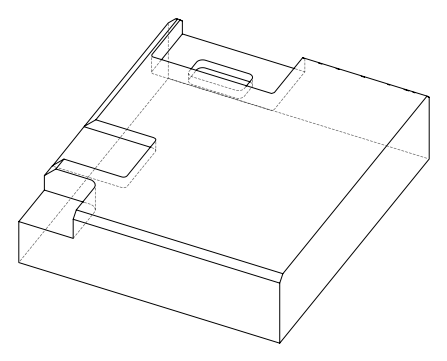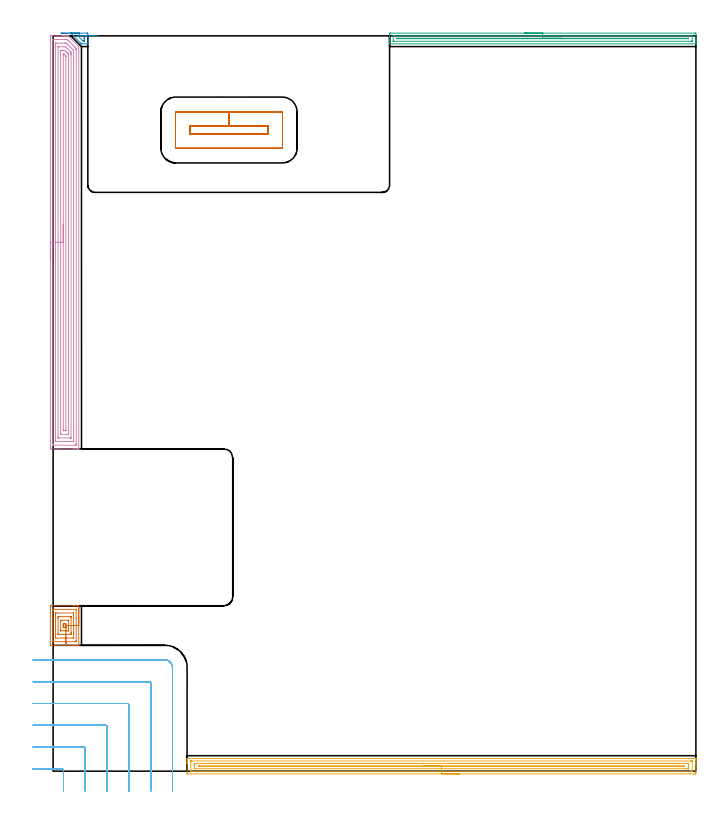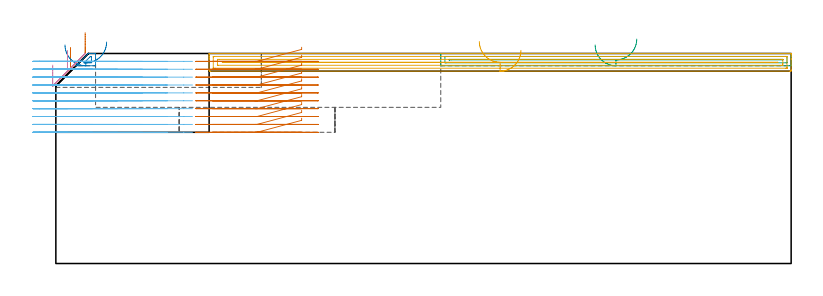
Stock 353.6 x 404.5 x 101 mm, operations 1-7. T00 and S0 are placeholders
(PLAN: 9 operations, 3 tool changes, 279.3 min)
(1 AREA_MILL | FG_CHAMFER_SURFACE | UGT0205_001 | 1.31 min | 4433 mm3)
(2 AREA_MILL_1 | FG_CHAMFER_SURFACE_1 | UGT0205_001 | 0.31 min | 296 mm3)
(3 AREA_MILL_2 | FG_CHAMFER_SURFACE_2 | UGT0205_001 | 4.19 min | 2998 mm3)
(4 AREA_MILL_3 | FG_CHAMFER_SURFACE_3 | UGT0205_001 | 11.11 min | 28401 mm3)
(5 AREA_MILL_4 | FG_CHAMFER_SURFACE_4 | UGT0205_001 | 9.1 min | 10303 mm3)
(6 MILL_CORNER_NOTCH_RECTANGULAR | CORNER_NOTCH_RECTANGULAR | NXT0201_012 | Follow Part, ap 4, ae 75% | 12.07 min | 191010 mm3)
(7 MILL_RECTANGULAR_POCKET | POCKET_RECTANGULAR_STRAIGHT | NXT0201_012 | Follow Part, ap 4, ae 75% | 6.3 min | 100613 mm3)
(8 MILL_SLOT | SLOT_PARTIAL_RECTANGULAR | NXT0201_008 | Follow Part, ap 1.5, ae 75% | 199.34 min | 301149 mm3)
(9 MILL_SLOT_1 | SLOT_PARTIAL_RECTANGULAR_1 | UGT0201_007 | Follow Part, ap 2, ae 75% | 35.55 min | 137039 mm3)
(TOOL UGT0205_001 | Chamfer Mill 20 x 3 x 45 deg. | D20 FL50 Z2)
(TOOL NXT0201_012 | ENDMILL 16mm [2P460-1600-NA 1630] | D16 FL38 Z6)
(TOOL NXT0201_008 | ENDMILL 6mm [2P460-0600-NA 1630] | D6 FL26 Z6)
(TOOL UGT0201_007 | End Mill 8 mm | D8 FL19 Z4)
(OP 1 AREA_MILL)
G17 G21 G94 G90
T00 M6
G54
G17 G0 G90 X14.1 Y90.1 S1061 M3
G43 Z111. H0
G94 G1 Y90.062 Z110.128 F250.
Y89.948 Z109.263
Y89.759 Z108.412
Y89.497 Z107.58
Y89.163 Z106.774
Y88.76 Z106.
Y88.292 Z105.264
Y87.76 Z104.572
Y87.171 Z103.929
Y86.528 Z103.34
Y85.836 Z102.808
Y85.1 Z102.34
Y84.326 Z101.937
Y83.52 Z101.603
Y82.688 Z101.341
Y81.837 Z101.152
Y80.972 Z101.038
Y80.1 Z101.
Y69.376
X14.097 Y69.21 Z100.988
X13.959 Y69.202 Z100.851
X13.815 Y69.2 Z100.715
X13.552 Z100.451
X12.863 Z99.758
X11.644 Z98.54
X11.113 Z98.007
X10.503 Z97.398
X-1.138 Y69.201 Z85.759
X-1.493 Y69.21 Z85.405
X-1.498 Y69.455 Z85.401
X-1.5 Y69.823 Z85.4
Y70.192
Y90.377
X-1.498 Y90.745 Z85.401
X-1.493 Y90.99 Z85.405
X-1.138 Y90.996 Z85.759
X-0.528 Y91. Z86.369
X11.113 Z98.007
X11.644 Z98.54
X11.988 Z98.884
X12.519 Z99.415
X12.863 Z99.758
X13.552 Z100.451
X13.815 Z100.715
X13.959 Y90.998 Z100.851
X14.098 Y90.99 Z100.989
X14.1 Y90.824 Z101.
Y80.1
X12.686 Z99.586
Y71.791
X12.685 Y71.61 Z99.585
X12.681 Y71.254 Z99.581
X12.679 Y71.218 Z99.579
X12.63 Y71.21 Z99.53
X12.523 Y71.204 Z99.423
X12.389 Y71.201 Z99.289
X0.138 Z87.038
X-0.029 Y71.206 Z86.871
X-0.06 Y71.21 Z86.84
X-0.079 Y71.22 Z86.821
X-0.081 Y71.257 Z86.819
X-0.085 Y71.428 Z86.815
X-0.086 Y76.121 Z86.814
Y88.409
X-0.085 Y88.59 Z86.815
X-0.08 Y88.946 Z86.82
X-0.079 Y88.982 Z86.821
X-0.03 Y88.99 Z86.87
X0.077 Y88.996 Z86.977
X0.211 Y88.999 Z87.111
X12.462 Z99.362
X12.629 Y88.994 Z99.529
X12.66 Y88.99 Z99.56
X12.679 Y88.98 Z99.579
X12.681 Y88.944 Z99.581
X12.685 Y88.772 Z99.585
X12.686 Y83.989 Z99.586
Y80.1
X11.272 Z98.172
Y75.916
X11.271 Y74.129 Z98.171
X11.27 Y73.397 Z98.17
X11.267 Y73.24 Z98.167
X11.265 Y73.218 Z98.165
X11.256 Y73.21 Z98.156
X11.209 Y73.206 Z98.109
X11.113 Y73.203 Z98.013
X10.431 Y73.2 Z97.331
X1.487 Y73.201 Z88.387
X1.423 Y73.202 Z88.323
X1.372 Y73.206 Z88.272
X1.342 Y73.209 Z88.242
X1.335 Y73.237 Z88.235
X1.332 Y73.397 Z88.232
X1.33 Y73.558 Z88.23
X1.329 Y74.291 Z88.229
X1.328 Y74.453 Z88.228
X1.329 Y86.071 Z88.229
X1.33 Y86.803 Z88.23
X1.333 Y86.96 Z88.233
X1.335 Y86.982 Z88.235
X1.344 Y86.99 Z88.244
X1.391 Y86.994 Z88.291
X1.487 Y86.997 Z88.387
X2.169 Y87. Z89.069
X11.113 Y86.999 Z98.013
X11.177 Y86.998 Z98.077
X11.228 Y86.994 Z98.128
X11.258 Y86.991 Z98.158
X11.265 Y86.963 Z98.165
X11.268 Y86.803 Z98.168
X11.27 Y86.642 Z98.17
X11.272 Y85.909 Z98.172
Y85.747
Y80.1
X9.857 Z96.757
Y76.467
Y76.078
X9.856 Y75.575 Z96.756
X9.854 Y75.405 Z96.754
X9.85 Y75.272 Z96.75
X9.841 Y75.21 Z96.741
X9.348 Y75.2 Z96.248
X3.222 Z90.122
X2.811 Y75.207 Z89.711
X2.761 Y75.21 Z89.661
X2.749 Y75.216 Z89.649
X2.747 Y75.232 Z89.647
X2.744 Y75.29 Z89.644
X2.743 Y75.344 Z89.643
Y75.69
Y84.122
X2.744 Y84.625 Z89.644
X2.746 Y84.795 Z89.646
X2.75 Y84.928 Z89.65
X2.759 Y84.99 Z89.659
X3.252 Y85. Z90.152
X9.378 Z96.278
X9.789 Y84.993 Z96.689
X9.839 Y84.99 Z96.739
X9.851 Y84.984 Z96.751
X9.853 Y84.968 Z96.753
X9.856 Y84.91 Z96.756
X9.857 Y84.856 Z96.757
Y84.51
Y80.1
X8.443 Z95.343
Y77.866
X8.441 Y77.442 Z95.341
X8.438 Y77.231 Z95.338
X8.437 Y77.212 Z95.337
X8.414 Y77.208 Z95.314
X8.358 Y77.203 Z95.258
X8.264 Y77.2 Z95.164
X4.764 Z91.664
X4.26 Y77.202 Z91.16
X4.207 Y77.204 Z91.107
X4.171 Y77.21 Z91.071
X4.163 Y77.217 Z91.063
X4.161 Y77.237 Z91.061
X4.158 Y77.431 Z91.058
X4.157 Y77.82 Z91.057
Y82.334
X4.159 Y82.758 Z91.059
X4.162 Y82.969 Z91.062
X4.163 Y82.988 Z91.063
X4.186 Y82.992 Z91.086
X4.242 Y82.997 Z91.142
X4.336 Y83. Z91.236
X4.987 Z91.887
X7.836 Z94.736
X8.34 Y82.998 Z95.24
X8.393 Y82.996 Z95.293
X8.429 Y82.99 Z95.329
X8.437 Y82.983 Z95.337
X8.439 Y82.963 Z95.339
X8.442 Y82.769 Z95.342
X8.443 Y82.38 Z95.343
Y80.1
X7.029 Z93.929
Y79.653
Y79.356
X7.027 Y79.257 Z93.927
X7.024 Y79.222 Z93.924
X7.022 Y79.21 Z93.922
X7.014 Y79.207 Z93.914
X6.959 Y79.203 Z93.859
X6.738 Y79.201 Z93.638
X6.306 Y79.2 Z93.206
X5.862 Y79.201 Z92.762
X5.715 Y79.203 Z92.615
X5.597 Y79.207 Z92.497
X5.583 Y79.209 Z92.483
X5.578 Y79.221 Z92.478
X5.575 Y79.271 Z92.475
X5.573 Y79.356 Z92.473
X5.571 Y79.653 Z92.471
Y79.951
Y80.547
Y80.844
X5.573 Y80.944 Z92.473
X5.576 Y80.978 Z92.476
X5.578 Y80.99 Z92.478
X5.586 Y80.993 Z92.486
X5.641 Y80.997 Z92.541
X5.862 Y80.999 Z92.762
X6.294 Y81. Z93.194
X6.738 Y80.999 Z93.638
X6.885 Y80.997 Z93.785
X7.003 Y80.993 Z93.903
X7.018 Y80.991 Z93.918
X7.022 Y80.979 Z93.922
X7.025 Y80.929 Z93.925
X7.027 Y80.844 Z93.927
X7.029 Y80.1 Z93.929
Y79.229 Z93.967
Y78.364 Z94.081
Y77.512 Z94.27
Y76.68 Z94.532
Y75.874 Z94.866
Y75.1 Z95.268
Y74.364 Z95.737
Y73.672 Z96.268
Y73.029 Z96.857
X7.028 Y72.439 Z97.501
Y71.908 Z98.193
Y71.44 Z98.928
Y71.037 Z99.702
Y70.703 Z100.508
Y70.44 Z101.34
Y70.252 Z102.192
Y70.138 Z103.057
Y70.1 Z103.928
G0 Z111.
M5
M2
(OP 2 AREA_MILL_1)
G17 G21 G94 G90
T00 M6
G54
G17 G0 G90 X4.4 Y406. S1061 M3
G43 Z111. H0
Z105.1
G94 G1 X4.438 Z104.228 F250.
X4.552 Z103.363
X4.741 Z102.512
X5.003 Z101.68
X5.337 Z100.874
X5.74 Z100.1
X6.208 Z99.364
X6.74 Z98.672
X7.329 Z98.029
X7.972 Z97.44
X8.664 Z96.908
X9.4 Z96.44
X10.174 Z96.037
X10.98 Z95.703
X11.812 Z95.441
X12.664 Z95.252
X13.528 Z95.138
X14.4 Z95.1
X18.765 Y405.999 Z95.101
X18.93 Y405.997 Z95.103
X19.093 Y405.993 Z95.107
X19.1 Y405.669 Z95.431
X19.099 Y400.353 Z100.745
X19.09 Y400.106 Z100.992
X18.765 Y400.1 Z101.
X15.709
X15.605 Y400.104 Z100.989
X15.541 Y400.157 Z100.939
X15.273 Y400.427 Z100.673
X9.724 Y405.975 Z95.123
X9.717 Y405.994 Z95.104
X9.719 Y405.997 Z95.101
X9.727 Y405.999 Z95.099
X14.4 Y406. Z95.1
Y404.586 Z96.514
X16.358 Y404.584 Z96.516
X17.019 Y404.579 Z96.521
X17.09 Y403.923 Z97.177
X17.097 Y403.845 Z97.255
X17.1 Y403.05 Z98.05
Y402.969 Z98.131
Y402.097 Z99.003
X17.099 Y402.016 Z99.084
X17.097 Y401.854 Z99.246
X17.09 Y401.534 Z99.566
X17.076 Y401.521 Z99.579
X17.06 Y401.518 Z99.582
X17.019 Y401.517 Z99.583
X16.806 Y401.518 Z99.582
X16.649 Y401.521 Z99.579
X16.325 Y401.832 Z99.268
X16.146 Y402.005 Z99.095
X14.054 Y404.097 Z97.003
X13.71 Y404.444 Z96.656
X13.615 Y404.545 Z96.555
X13.583 Y404.582 Z96.518
X13.586
X13.642 Y404.584 Z96.516
X13.737 Y404.585 Z96.515
X14.4 Y404.586 Z96.514
X15.272 Z96.552
X16.137 Y404.587 Z96.665
X16.988 Z96.853
X17.821 Y404.588 Z97.115
X18.627 Z97.449
X19.401 Y404.589 Z97.851
X20.137 Z98.319
X20.829 Y404.59 Z98.85
X21.473 Z99.439
X22.063 Z100.082
X22.594 Y404.591 Z100.774
X23.063 Z101.509
X23.467 Z102.283
X23.801 Z103.088
X24.064 Y404.592 Z103.92
X24.253 Z104.772
X24.367 Z105.637
X24.406 Z106.508
G0 Z111.
M5
M2
(OP 3 AREA_MILL_2)
G17 G21 G94 G90
T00 M6
G54
G17 G0 G90 X259.35 Y406. S1061 M3
G43 Z111. H0
Z105.1
G94 G1 X259.388 Z104.228 F250.
X259.502 Z103.363
X259.691 Z102.512
X259.953 Z101.68
X260.287 Z100.874
X260.69 Z100.1
X261.158 Z99.364
X261.69 Z98.672
X262.279 Z98.029
X262.922 Z97.44
X263.614 Z96.908
X264.35 Z96.44
X265.124 Z96.037
X265.93 Z95.703
X266.762 Z95.441
X267.614 Z95.252
X268.478 Z95.138
X269.35 Z95.1
X352.968
X353.306 Y405.998
X353.59 Y405.993 Z95.104
X353.6 Y405.669 Z95.428
Y403.05 Z98.044
Y401.664 Z99.432
Y401.304 Z99.79
Y400.585 Z100.515
Y400.373 Z100.726
X353.598 Y400.235 Z100.857
X353.59 Y400.103 Z100.988
X353.416 Y400.1 Z101.
X185.284
X185.11 Y400.103 Z100.988
X185.102 Y400.235 Z100.857
X185.1 Y400.373 Z100.726
Y400.585 Z100.515
Y401.304 Z99.79
Y402.537 Z98.56
Y403.923 Z97.172
Y405.412 Z95.684
X185.103 Y405.669 Z95.428
X185.11 Y405.993 Z95.104
X185.394 Y405.998 Z95.1
X185.732 Y406.
X269.35
Y404.586 Z96.514
X351.18 Y404.585 Z96.515
X351.398 Y404.583 Z96.517
X351.538 Y404.579 Z96.521
X351.591 Y404.57 Z96.53
X351.593 Y404.54 Z96.56
X351.599 Y404.387 Z96.713
Y401.768 Z99.332
X351.595 Y401.631 Z99.469
X351.59 Y401.527 Z99.573
X351.519 Y401.521 Z99.579
X351.18 Y401.516 Z99.584
X350.964 Y401.515 Z99.585
X187.52
X187.302 Y401.517 Z99.583
X187.162 Y401.521 Z99.579
X187.109 Y401.53 Z99.57
X187.107 Y401.56 Z99.54
X187.101 Y401.713 Z99.387
Y404.332 Z96.768
X187.105 Y404.47 Z96.63
X187.11 Y404.573 Z96.527
X187.181 Y404.579 Z96.521
X187.52 Y404.584 Z96.516
X187.736 Y404.585 Z96.515
X269.35 Y404.586 Z96.514
Y403.172 Z97.928
X349.267 Y403.171 Z97.929
X349.391 Y403.17 Z97.93
X349.515 Y403.167 Z97.933
X349.589 Y403.165 Z97.935
X349.593 Y403.118 Z97.982
X349.594 Y403.05 Z98.05
X349.59 Y402.95 Z98.15
X349.583 Y402.935 Z98.165
X349.557 Y402.932 Z98.168
X349.514 Y402.93 Z98.17
X349.391 Y402.929 Z98.171
X348.621 Y402.928 Z98.172
X189.433 Y402.929 Z98.171
X189.309 Y402.93 Z98.17
X189.185 Y402.933 Z98.167
X189.111 Y402.936 Z98.164
X189.107 Y402.982 Z98.118
X189.106 Y403.05 Z98.05
X189.11 Y403.15 Z97.95
X189.117 Y403.165 Z97.935
X189.143 Y403.168 Z97.932
X189.186 Y403.17 Z97.93
X189.309 Y403.171 Z97.929
X190.079 Y403.172 Z97.928
X269.35
X270.222 Z97.966
X271.086 Z98.08
X271.938 Z98.269
X272.77 Z98.531
X273.576 Z98.865
X274.35 Z99.268
X275.086 Z99.737
X275.778 Z100.268
X276.421 Z100.857
X277.01 Z101.501
X277.542 Z102.193
X278.01 Z102.928
X278.413 Z103.702
X278.747 Z104.508
X279.009 Z105.34
X279.198 Z106.192
X279.312 Z107.057
X279.35 Z107.928
G0 Z111.
M5
M2
(OP 4 AREA_MILL_3)
G17 G21 G94 G90
T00 M6
G54
G17 G0 G90 X-1.5 Y280.9 S1061 M3
G43 Z111. H0
Z95.4
G94 G1 Y280.938 Z94.528 F250.
Y281.052 Z93.664
Y281.241 Z92.812
Y281.503 Z91.98
Y281.837 Z91.174
Y282.24 Z90.4
Y282.709 Z89.664
Y283.24 Z88.972
Y283.829 Z88.329
Y284.472 Z87.74
Y285.164 Z87.208
Y285.9 Z86.74
Y286.674 Z86.337
Y287.48 Z86.003
Y288.312 Z85.741
Y289.164 Z85.552
Y290.028 Z85.438
Y290.9 Z85.4
Y403.361
X-1.499 Y403.885 Z85.401
X-1.496 Y404.25 Z85.402
X-1.493 Y404.49 Z85.405
X-1.138 Y404.5 Z85.759
X4.987 Z91.882
X5.532 Z92.429
X5.862 Z92.759
X6.407 Z93.303
X6.738 Z93.633
X7.399 Z94.298
X8.05 Z94.949
X8.159 Y404.499 Z95.058
X8.199 Y404.49 Z95.096
X8.247 Y404.454 Z95.145
X13.782 Y398.918 Z100.682
X14.06 Y398.638 Z100.957
X14.095 Y398.594 Z100.99
X14.1 Y398.526 Z101.
Y177.469
X14.098 Y177.31 Z100.989
X13.966 Y177.303 Z100.858
X13.826 Y177.3 Z100.726
X13.524 Z100.424
X12.863 Z99.758
X11.657 Z98.554
X11.113 Z98.007
X2.516 Z89.413
X-1.103 Z85.795
X-1.493 Y177.31 Z85.405
X-1.496 Y177.55 Z85.402
X-1.499 Y177.915 Z85.401
X-1.5 Y178.285 Z85.4
Y290.9
X-0.086 Z86.814
X-0.085 Y401.917 Z86.815
X-0.084 Y402.098 Z86.816
X-0.08 Y402.454 Z86.82
X-0.079 Y402.489 Z86.821
X-0.017 Y402.493 Z86.883
X0.087 Y402.497 Z86.987
X0.219 Y402.5 Z87.119
X7.22 Y402.499 Z94.12
X7.613 Y402.493 Z94.513
X7.742 Y402.49 Z94.642
X7.876 Y402.363 Z94.776
X8.15 Y402.098 Z95.05
X8.488 Y401.762 Z95.388
X9.045 Y401.205 Z95.945
X10.832 Y399.419 Z97.732
X11.724 Y398.526 Z98.624
X11.988 Y398.26 Z98.888
X12.608 Y397.633 Z99.508
X12.679 Y397.539 Z99.579
X12.681 Y397.454 Z99.581
X12.684 Y397.276 Z99.584
X12.686 Y396.92 Z99.586
Y396.739
X12.685 Y179.883 Z99.585
X12.684 Y179.702 Z99.584
X12.68 Y179.346 Z99.58
X12.679 Y179.311 Z99.579
X12.617 Y179.307 Z99.517
X12.513 Y179.303 Z99.413
X12.381 Y179.3 Z99.281
X0.13 Y179.301 Z87.03
X-0.03 Y179.306 Z86.87
X-0.059 Y179.31 Z86.841
X-0.079 Y179.317 Z86.821
X-0.08 Y179.352 Z86.82
X-0.084 Y179.519 Z86.816
X-0.085 Y179.702 Z86.815
X-0.086 Y180.414 Z86.814
Y290.9
X1.328 Z88.228
X1.329 Y399.581 Z88.229
X1.331 Y400.312 Z88.231
X1.333 Y400.469 Z88.233
X1.335 Y400.488 Z88.235
X1.35 Y400.492 Z88.25
X1.395 Y400.496 Z88.295
X1.487 Y400.499 Z88.387
X2.178 Y400.5 Z89.078
X4.803 Z91.703
X6.554 Z93.454
X6.738 Y400.499 Z93.638
X6.922 Y400.497 Z93.822
X7.288 Y400.49 Z94.188
X7.484 Y400.312 Z94.384
X7.613 Y400.186 Z94.513
X8.382 Y399.419 Z95.282
X9.363 Y398.438 Z96.263
X11.061 Y396.739 Z97.961
X11.113 Y396.687 Z98.013
X11.213 Y396.58 Z98.113
X11.261 Y396.528 Z98.161
X11.265 Y396.332 Z98.165
X11.27 Y396.008 Z98.17
X11.271 Y395.846 Z98.171
X11.272 Y395.684 Z98.172
X11.271 Y182.219 Z98.171
X11.269 Y181.488 Z98.169
X11.267 Y181.331 Z98.167
X11.265 Y181.312 Z98.165
X11.25 Y181.309 Z98.15
X11.205 Y181.304 Z98.105
X11.113 Y181.302 Z98.013
X10.422 Y181.3 Z97.322
X6.484 Z93.384
X2.546 Z89.446
X2.362 Z89.262
X1.668 Y181.304 Z88.568
X1.487 Y181.31 Z88.387
X1.335 Y181.335 Z88.235
X1.332 Y181.488 Z88.232
X1.33 Y181.648 Z88.23
X1.329 Y182.381 Z88.229
X1.328 Y182.543 Z88.228
Y290.9
X2.743 Z89.643
Y398.306
X2.746 Y398.44 Z89.646
X2.749 Y398.481 Z89.649
X2.751 Y398.491 Z89.651
X2.76 Y398.493 Z89.66
X2.812 Y398.497 Z89.712
X3.237 Y398.5 Z90.137
X5.888 Z92.788
X6.738 Y398.495 Z93.638
X6.771 Y398.491 Z93.671
X7.613 Y397.729 Z94.513
X7.716 Y397.633 Z94.616
X9.363 Y395.989 Z96.263
X9.505 Y395.846 Z96.405
X9.653 Y395.696 Z96.553
X9.754 Y395.591 Z96.654
X9.835 Y395.504 Z96.735
X9.85 Y395.465 Z96.75
X9.853 Y395.346 Z96.753
X9.856 Y394.953 Z96.756
X9.857 Y394.448 Z96.757
Y394.06
Y183.494
X9.854 Y183.36 Z96.754
X9.851 Y183.319 Z96.751
X9.849 Y183.31 Z96.749
X9.84 Y183.307 Z96.74
X9.788 Y183.303 Z96.688
X9.363 Y183.3 Z96.263
X3.212 Z90.112
X2.817 Y183.304 Z89.717
X2.768 Y183.307 Z89.668
X2.749 Y183.31 Z89.649
X2.748 Y183.324 Z89.648
X2.744 Y183.383 Z89.644
X2.743 Y183.438 Z89.643
Y183.779
Y290.9
X4.157 Z91.057
Y395.846
X4.161 Y396.27 Z91.061
X4.164 Y396.473 Z91.064
X4.356 Y396.491 Z91.256
X4.987 Y396.498 Z91.887
X5.222 Y396.5 Z92.122
X5.862 Z92.762
X6.098 Y396.499 Z92.998
X6.257 Y396.494 Z93.157
X6.335 Y396.49 Z93.235
X6.464 Y396.388 Z93.364
X6.738 Y396.143 Z93.638
X7.049 Y395.846 Z93.949
X7.613 Y395.288 Z94.513
X7.948 Y394.953 Z94.848
X8.297 Y394.597 Z95.197
X8.398 Y394.492 Z95.298
X8.437 Y394.445 Z95.337
X8.438 Y394.422 Z95.338
X8.441 Y394.317 Z95.341
X8.443 Y394.105 Z95.343
Y394.06
Y185.954
X8.439 Y185.53 Z95.339
X8.436 Y185.327 Z95.336
X8.244 Y185.309 Z95.144
X7.613 Y185.302 Z94.513
X7.378 Y185.3 Z94.278
X4.263 Y185.301 Z91.163
X4.214 Y185.303 Z91.114
X4.179 Y185.307 Z91.079
X4.164 Y185.311 Z91.064
X4.163 Y185.327 Z91.063
X4.159 Y185.52 Z91.059
X4.157 Y185.908 Z91.057
Y185.954
Y290.9
X5.571 Z92.471
X5.572 Y394.06 Z92.472
X5.573 Y394.355 Z92.473
X5.576 Y394.456 Z92.476
X5.578 Y394.485 Z92.478
X5.594 Y394.49 Z92.494
X5.647 Y394.493 Z92.547
X5.862 Y394.492 Z92.762
X5.922 Y394.49 Z92.822
X5.988 Y394.445 Z92.888
X6.12 Y394.32 Z93.02
X6.39 Y394.06 Z93.29
X6.738 Y393.712 Z93.638
X7.005 Y393.437 Z93.905
X7.019 Y393.421 Z93.919
X7.023 Y393.397 Z93.923
X7.027 Y393.345 Z93.927
X7.028 Y393.266 Z93.928
X7.029 Y393.167 Z93.929
X7.028 Y187.74 Z93.928
X7.027 Y187.445 Z93.927
X7.024 Y187.344 Z93.924
X7.022 Y187.316 Z93.922
X7.006 Y187.31 Z93.906
X6.953 Y187.307 Z93.853
X6.738 Y187.302 Z93.638
X6.293 Y187.3 Z93.193
X5.862 Y187.302 Z92.762
X5.719 Y187.305 Z92.619
X5.605 Y187.31 Z92.505
X5.578 Y187.314 Z92.478
X5.576 Y187.358 Z92.476
X5.574 Y187.443 Z92.474
X5.572 Y187.74 Z92.472
X5.571 Y188.037 Z92.471
Y290.9
Y291.772 Z92.509
Y292.637 Z92.623
Y293.488 Z92.812
Y294.32 Z93.074
Y295.126 Z93.408
Y295.9 Z93.811
Y296.636 Z94.28
Y297.328 Z94.811
Y297.971 Z95.4
Y298.56 Z96.043
Y299.092 Z96.735
Y299.56 Z97.471
Y299.963 Z98.245
Y300.297 Z99.051
Y300.559 Z99.883
Y300.748 Z100.735
Y300.862 Z101.6
Y300.9 Z102.471
G0 Z111.
M5
M2
(OP 5 AREA_MILL_4)
G17 G21 G94 G90
T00 M6
G54
G17 G0 G90 X223.65 Y-1.5 S1061 M3
G43 Z111. H0
Z102.5
G94 G1 X223.612 Z101.628 F250.
X223.498 Z100.764
X223.309 Z99.912
X223.047 Z99.08
X222.713 Z98.274
X222.31 Z97.5
X221.841 Z96.764
X221.31 Z96.072
X220.721 Z95.429
X220.078 Z94.84
X219.386 Z94.308
X218.65 Z93.84
X217.876 Z93.437
X217.07 Z93.103
X216.238 Z92.841
X215.386 Z92.652
X214.522 Z92.538
X213.65 Z92.5
X74.315
X73.986 Y-1.498 Z92.501
X73.71 Y-1.493 Z92.504
X73.7 Y-1.176 Z92.822
Y4.059 Z98.053
Y4.601 Z98.598
Y4.931 Z98.927
Y5.473 Z99.469
Y5.803 Z99.798
Y6.463 Z100.463
Y6.755 Z100.754
X73.702 Y6.879 Z100.871
X73.71 Y6.997 Z100.988
X73.869 Y7. Z101.
X353.431
X353.59 Y6.997 Z100.988
X353.598 Y6.879 Z100.871
X353.6 Y6.755 Z100.754
Y6.463 Z100.463
Y5.803 Z99.798
Y4.601 Z98.598
Y4.059 Z98.053
Y-0.904 Z93.093
X353.597 Y-1.176 Z92.822
X353.59 Y-1.493 Z92.504
X353.314 Y-1.498 Z92.501
X352.984 Y-1.5 Z92.5
X213.65
Y-0.086 Z93.914
X76.772
X76.102 Y-0.085 Z93.915
X75.876 Y-0.083 Z93.917
X75.753 Y-0.079 Z93.921
X75.709 Y-0.069 Z93.931
X75.707 Y-0.045 Z93.955
X75.701 Y0.088 Z94.088
X75.7 Y5.323 Z99.323
X75.703 Y5.454 Z99.454
X75.709 Y5.558 Z99.558
X75.713 Y5.58 Z99.58
X75.726 Y5.582 Z99.582
X75.767 Y5.584 Z99.584
X76.102 Y5.585 Z99.585
X76.325 Y5.586 Z99.586
X350.528
X351.198 Y5.585 Z99.585
X351.424 Y5.583 Z99.583
X351.547 Y5.579 Z99.579
X351.591 Y5.569 Z99.569
X351.593 Y5.545 Z99.545
X351.599 Y5.412 Z99.412
X351.6 Y0.177 Z94.177
X351.597 Y0.046 Z94.046
X351.591 Y-0.058 Z93.942
X351.587 Y-0.08 Z93.92
X351.574 Y-0.082 Z93.918
X351.533 Y-0.084 Z93.916
X351.198 Y-0.086 Z93.914
X350.975
X213.65
Y1.328 Z95.328
X78.003 Y1.329 Z95.329
X77.888 Y1.331 Z95.331
X77.773 Y1.335 Z95.335
X77.71 Y1.338 Z95.338
X77.706 Y1.38 Z95.38
X77.703 Y1.441 Z95.441
X77.7 Y1.625 Z95.625
Y3.37 Z97.37
X77.706 Y4.059 Z98.059
X77.71 Y4.149 Z98.149
X77.712 Y4.165 Z98.165
X77.735 Y4.167 Z98.167
X77.774 Y4.17 Z98.17
X77.888 Y4.171 Z98.171
X78.666
X349.297
X349.412 Y4.169 Z98.169
X349.527 Y4.165 Z98.165
X349.59 Y4.162 Z98.162
X349.594 Y4.12 Z98.12
X349.597 Y4.059 Z98.059
X349.599 Y3.875 Z97.875
X349.6 Y2.13 Z96.13
X349.594 Y1.441 Z95.441
X349.59 Y1.351 Z95.351
X349.588 Y1.335 Z95.335
X349.565 Y1.332 Z95.332
X349.526 Y1.33 Z95.33
X349.412 Y1.329 Z95.329
X348.634 Y1.328 Z95.328
X213.65
Y2.743 Z96.743
X80.128
X80.114 Y2.744 Z96.744
X80.028 Y2.749 Z96.749
X80.119 Y2.752 Z96.752
X80.553 Y2.757 Z96.757
X80.568
X347.172
X347.186 Y2.756 Z96.756
X347.205 Y2.75 Z96.75
X347.185 Y2.744 Z96.744
X346.293 Y2.743 Z96.743
X213.65
X212.778 Z96.781
X211.913 Z96.895
X211.062 Z97.083
X210.23 Z97.346
X209.424 Z97.68
X208.65 Z98.082
X207.914 Z98.551
X207.222 Z99.082
X206.579 Z99.672
X205.99 Z100.315
X205.458 Z101.007
X204.99 Z101.743
X204.587 Z102.516
X204.253 Z103.322
X203.991 Z104.154
X203.802 Z105.006
X203.688 Z105.871
X203.65 Z106.743
G0 Z111.
M5
M2
(OP 6 MILL_CORNER_NOTCH_RECTANGULAR)
G17 G21 G94 G90
T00 M6
G54
G17 G0 G90 X5.7 Y-11. S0 M3
G43 Z111. H1
Z97.21
G94 G1 Y-8. F250.
Y0.405 F500.
G3 X4.905 Y1.2 R0.8
G1 X-7.746
X-8. Y1.201
X-11. Y1.213 F250.
G0 Z111.
X17.7 Y-11.
Z97.21
G1 Y-8.
Y12.405 F500.
G3 X16.905 Y13.2 R0.8
G1 X-7.746
X-8. Y13.201
X-11. Y13.217 F250.
G0 Z111.
X29.7 Y-11.
Z97.21
G1 Y-8.
Y24.405 F500.
G3 X28.905 Y25.2 R0.8
G1 X-7.746
X-8. Y25.201
X-11. Y25.222 F250.
G0 Z111.
X41.7 Y-11.
Z97.21
G1 Y-8.
Y36.404 F500.
G3 X40.904 Y37.2 R0.8
G1 X-7.746
G2 X-8. Y37.201 R24.
G1 X-11. Y37.233 F250.
G0 Z111.
X53.7 Y-11.
Z97.21
G1 Y-8.
Y48.404 F500.
G3 X52.904 Y49.2 R0.8
G1 X-7.746
G2 X-8. Y49.203 R12.
G1 X-10.999 Y49.266 F250.
G0 Z111.
X65.7 Y-11.
Z97.21
G1 Y-8.
Y57. F500.
G3 X61.5 Y61.2 R4.2
G1 X-7.746
X-10.746 F250.
G0 Z111.
X5.7 Y-11.
Z93.42
G1 Y-8.
Y0.405 F500.
G3 X4.905 Y1.2 R0.8
G1 X-7.874
X-8.
X-11. Y1.206 F250.
G0 Z111.
X17.7 Y-11.
Z93.42
G1 Y-8.
Y12.405 F500.
G3 X16.905 Y13.2 R0.8
G1 X-7.874
X-8.
X-11. Y13.208 F250.
G0 Z111.
X29.7 Y-11.
Z93.42
G1 Y-8.
Y24.405 F500.
G3 X28.905 Y25.2 R0.8
G1 X-7.874
X-8.
X-11. Y25.211 F250.
G0 Z111.
X41.7 Y-11.
Z93.42
G1 Y-8.
Y36.404 F500.
G3 X40.904 Y37.2 R0.8
G1 X-7.874
X-8.
X-11. Y37.216 F250.
G0 Z111.
X53.7 Y-11.
Z93.42
G1 Y-8.
Y48.404 F500.
G3 X52.904 Y49.2 R0.8
G1 X-7.874
X-8. Y49.201
X-11. Y49.232 F250.
G0 Z111.
X65.7 Y-11.
Z93.42
G1 Y-8.
Y57. F500.
G3 X61.5 Y61.2 R4.2
G1 X-7.874
X-10.874 F250.
G0 Z111.
X5.7 Y-11.
Z89.63
G1 Y-8.
Y0.405 F500.
G3 X4.905 Y1.2 R0.8
G1 X-8.
X-11. F250.
G0 Z111.
X17.7 Y-11.
Z89.63
G1 Y-8.
Y12.405 F500.
G3 X16.905 Y13.2 R0.8
G1 X-8.
X-11. F250.
G0 Z111.
X29.7 Y-11.
Z89.63
G1 Y-8.
Y24.405 F500.
G3 X28.905 Y25.2 R0.8
G1 X-8.
X-11. F250.
G0 Z111.
X41.7 Y-11.
Z89.63
G1 Y-8.
Y36.404 F500.
G3 X40.904 Y37.2 R0.8
G1 X-8.
X-11. F250.
G0 Z111.
X53.7 Y-11.
Z89.63
G1 Y-8.
Y48.404 F500.
G3 X52.904 Y49.2 R0.8
G1 X-8.
X-11. F250.
G0 Z111.
X65.7 Y-11.
Z89.63
G1 Y-8.
Y57. F500.
G3 X61.5 Y61.2 R4.2
G1 X-8.
X-11. F250.
G0 Z111.
X5.7 Y-11.
Z85.84
G1 Y-8.
Y0.405 F500.
G3 X4.905 Y1.2 R0.8
G1 X-8.
X-11. F250.
G0 Z111.
X17.7 Y-11.
Z85.84
G1 Y-8.
Y12.405 F500.
G3 X16.905 Y13.2 R0.8
G1 X-8.
X-11. F250.
G0 Z111.
X29.7 Y-11.
Z85.84
G1 Y-8.
Y24.405 F500.
G3 X28.905 Y25.2 R0.8
G1 X-8.
X-11. F250.
G0 Z111.
X41.7 Y-11.
Z85.84
G1 Y-8.
Y36.404 F500.
G3 X40.904 Y37.2 R0.8
G1 X-8.
X-11. F250.
G0 Z111.
X53.7 Y-11.
Z85.84
G1 Y-8.
Y48.404 F500.
G3 X52.904 Y49.2 R0.8
G1 X-8.
X-11. F250.
G0 Z111.
X65.7 Y-11.
Z85.84
G1 Y-8.
Y57. F500.
G3 X61.5 Y61.2 R4.2
G1 X-8.
X-11. F250.
G0 Z111.
X5.7 Y-11.
Z82.05
G1 Y-8.
Y0.405 F500.
G3 X4.905 Y1.2 R0.8
G1 X-8.
X-11. F250.
G0 Z111.
X17.7 Y-11.
Z82.05
G1 Y-8.
Y12.405 F500.
G3 X16.905 Y13.2 R0.8
G1 X-8.
X-11. F250.
G0 Z111.
X29.7 Y-11.
Z82.05
G1 Y-8.
Y24.405 F500.
G3 X28.905 Y25.2 R0.8
G1 X-8.
X-11. F250.
G0 Z111.
X41.7 Y-11.
Z82.05
G1 Y-8.
Y36.404 F500.
G3 X40.904 Y37.2 R0.8
G1 X-8.
X-11. F250.
G0 Z111.
X53.7 Y-11.
Z82.05
G1 Y-8.
Y48.404 F500.
G3 X52.904 Y49.2 R0.8
G1 X-8.
X-11. F250.
G0 Z111.
X65.7 Y-11.
Z82.05
G1 Y-8.
Y57. F500.
G3 X61.5 Y61.2 R4.2
G1 X-8.
X-11. F250.
G0 Z111.
X5.7 Y-11.
Z78.26
G1 Y-8.
Y0.405 F500.
G3 X4.905 Y1.2 R0.8
G1 X-8.
X-11. F250.
G0 Z111.
X17.7 Y-11.
Z78.26
G1 Y-8.
Y12.405 F500.
G3 X16.905 Y13.2 R0.8
G1 X-8.
X-11. F250.
G0 Z111.
X29.7 Y-11.
Z78.26
G1 Y-8.
Y24.405 F500.
G3 X28.905 Y25.2 R0.8
G1 X-8.
X-11. F250.
G0 Z111.
X41.7 Y-11.
Z78.26
G1 Y-8.
Y36.404 F500.
G3 X40.904 Y37.2 R0.8
G1 X-8.
X-11. F250.
G0 Z111.
X53.7 Y-11.
Z78.26
G1 Y-8.
Y48.404 F500.
G3 X52.904 Y49.2 R0.8
G1 X-8.
X-11. F250.
G0 Z111.
X65.7 Y-11.
Z78.26
G1 Y-8.
Y57. F500.
G3 X61.5 Y61.2 R4.2
G1 X-8.
X-11. F250.
G0 Z111.
X5.7 Y-11.
Z74.47
G1 Y-8.
Y0.405 F500.
G3 X4.905 Y1.2 R0.8
G1 X-8.
X-11. F250.
G0 Z111.
X17.7 Y-11.
Z74.47
G1 Y-8.
Y12.405 F500.
G3 X16.905 Y13.2 R0.8
G1 X-8.
X-11. F250.
G0 Z111.
X29.7 Y-11.
Z74.47
G1 Y-8.
Y24.405 F500.
G3 X28.905 Y25.2 R0.8
G1 X-8.
X-11. F250.
G0 Z111.
X41.7 Y-11.
Z74.47
G1 Y-8.
Y36.404 F500.
G3 X40.904 Y37.2 R0.8
G1 X-8.
X-11. F250.
G0 Z111.
X53.7 Y-11.
Z74.47
G1 Y-8.
Y48.404 F500.
G3 X52.904 Y49.2 R0.8
G1 X-8.
X-11. F250.
G0 Z111.
X65.7 Y-11.
Z74.47
G1 Y-8.
Y57. F500.
G3 X61.5 Y61.2 R4.2
G1 X-8.
X-11. F250.
G0 Z111.
X5.7 Y-11.
Z70.68
G1 Y-8.
Y0.405 F500.
G3 X4.905 Y1.2 R0.8
G1 X-8.
X-11. F250.
G0 Z111.
X17.7 Y-11.
Z70.68
G1 Y-8.
Y12.405 F500.
G3 X16.905 Y13.2 R0.8
G1 X-8.
X-11. F250.
G0 Z111.
X29.7 Y-11.
Z70.68
G1 Y-8.
Y24.405 F500.
G3 X28.905 Y25.2 R0.8
G1 X-8.
X-11. F250.
G0 Z111.
X41.7 Y-11.
Z70.68
G1 Y-8.
Y36.404 F500.
G3 X40.904 Y37.2 R0.8
G1 X-8.
X-11. F250.
G0 Z111.
X53.7 Y-11.
Z70.68
G1 Y-8.
Y48.404 F500.
G3 X52.904 Y49.2 R0.8
G1 X-8.
X-11. F250.
G0 Z111.
X65.7 Y-11.
Z70.68
G1 Y-8.
Y57. F500.
G3 X61.5 Y61.2 R4.2
G1 X-8.
X-11. F250.
G0 Z111.
X5.7 Y-11.
Z66.89
G1 Y-8.
Y0.405 F500.
G3 X4.905 Y1.2 R0.8
G1 X-8.
X-11. F250.
G0 Z111.
X17.7 Y-11.
Z66.89
G1 Y-8.
Y12.405 F500.
G3 X16.905 Y13.2 R0.8
G1 X-8.
X-11. F250.
G0 Z111.
X29.7 Y-11.
Z66.89
G1 Y-8.
Y24.405 F500.
G3 X28.905 Y25.2 R0.8
G1 X-8.
X-11. F250.
G0 Z111.
X41.7 Y-11.
Z66.89
G1 Y-8.
Y36.404 F500.
G3 X40.904 Y37.2 R0.8
G1 X-8.
X-11. F250.
G0 Z111.
X53.7 Y-11.
Z66.89
G1 Y-8.
Y48.404 F500.
G3 X52.904 Y49.2 R0.8
G1 X-8.
X-11. F250.
G0 Z111.
X65.7 Y-11.
Z66.89
G1 Y-8.
Y57. F500.
G3 X61.5 Y61.2 R4.2
G1 X-8.
X-11. F250.
G0 Z111.
X5.7 Y-11.
Z63.1
G1 Y-8.
Y0.405 F500.
G3 X4.905 Y1.2 R0.8
G1 X-8.
X-11. F250.
G0 Z111.
X17.7 Y-11.
Z63.1
G1 Y-8.
Y12.405 F500.
G3 X16.905 Y13.2 R0.8
G1 X-8.
X-11. F250.
G0 Z111.
X29.7 Y-11.
Z63.1
G1 Y-8.
Y24.405 F500.
G3 X28.905 Y25.2 R0.8
G1 X-8.
X-11. F250.
G0 Z111.
X41.7 Y-11.
Z63.1
G1 Y-8.
Y36.404 F500.
G3 X40.904 Y37.2 R0.8
G1 X-8.
X-11. F250.
G0 Z111.
X53.7 Y-11.
Z63.1
G1 Y-8.
Y48.404 F500.
G3 X52.904 Y49.2 R0.8
G1 X-8.
X-11. F250.
G0 Z111.
X65.7 Y-11.
Z63.1
G1 Y-8.
Y57. F500.
G3 X61.5 Y61.2 R4.2
G1 X-8.
X-11. F250.
G0 Z111.
M5
M2
(OP 7 MILL_RECTANGULAR_POCKET)
G17 G21 G94 G90
T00 M6
G54
G17 G0 G90 X118.2 Y350.909 S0 M3
G43 Z111. H1
Z104.
G94 G1 Y354.8 Z102.957 F250.
X96.75 Z97.21
X75.3 F500.
Y350.6
X118.2
Y354.8
X96.75
Y362.8
X67.5
G3 X67.3 Y362.6 R0.2
G1 Y342.8
G3 X67.5 Y342.6 R0.2
G1 X126.
G3 X126.2 Y342.8 R0.2
G1 Y362.6
G3 X126. Y362.8 R0.2
G1 X96.75
X95.75
G0 X118.2 Y350.909 Z100.21
G1 Y354.8 Z99.167 F250.
X96.75 Z93.42
X75.3 F500.
Y350.6
X118.2
Y354.8
X96.75
Y362.8
X67.5
G3 X67.3 Y362.6 R0.2
G1 Y342.8
G3 X67.5 Y342.6 R0.2
G1 X126.
G3 X126.2 Y342.8 R0.2
G1 Y362.6
G3 X126. Y362.8 R0.2
G1 X96.75
X95.75
G0 X118.2 Y350.909 Z96.42
G1 Y354.8 Z95.377 F250.
X96.75 Z89.63
X75.3 F500.
Y350.6
X118.2
Y354.8
X96.75
Y362.8
X67.5
G3 X67.3 Y362.6 R0.2
G1 Y342.8
G3 X67.5 Y342.6 R0.2
G1 X126.
G3 X126.2 Y342.8 R0.2
G1 Y362.6
G3 X126. Y362.8 R0.2
G1 X96.75
X95.75
G0 X118.2 Y350.909 Z92.63
G1 Y354.8 Z91.587 F250.
X96.75 Z85.84
X75.3 F500.
Y350.6
X118.2
Y354.8
X96.75
Y362.8
X67.5
G3 X67.3 Y362.6 R0.2
G1 Y342.8
G3 X67.5 Y342.6 R0.2
G1 X126.
G3 X126.2 Y342.8 R0.2
G1 Y362.6
G3 X126. Y362.8 R0.2
G1 X96.75
X95.75
G0 X118.2 Y350.909 Z88.84
G1 Y354.8 Z87.797 F250.
X96.75 Z82.05
X75.3 F500.
Y350.6
X118.2
Y354.8
X96.75
Y362.8
X67.5
G3 X67.3 Y362.6 R0.2
G1 Y342.8
G3 X67.5 Y342.6 R0.2
G1 X126.
G3 X126.2 Y342.8 R0.2
G1 Y362.6
G3 X126. Y362.8 R0.2
G1 X96.75
X95.75
G0 X118.2 Y350.909 Z85.05
G1 Y354.8 Z84.007 F250.
X96.75 Z78.26
X75.3 F500.
Y350.6
X118.2
Y354.8
X96.75
Y362.8
X67.5
G3 X67.3 Y362.6 R0.2
G1 Y342.8
G3 X67.5 Y342.6 R0.2
G1 X126.
G3 X126.2 Y342.8 R0.2
G1 Y362.6
G3 X126. Y362.8 R0.2
G1 X96.75
X95.75
G0 X118.2 Y350.909 Z81.26
G1 Y354.8 Z80.217 F250.
X96.75 Z74.47
X75.3 F500.
Y350.6
X118.2
Y354.8
X96.75
Y362.8
X67.5
G3 X67.3 Y362.6 R0.2
G1 Y342.8
G3 X67.5 Y342.6 R0.2
G1 X126.
G3 X126.2 Y342.8 R0.2
G1 Y362.6
G3 X126. Y362.8 R0.2
G1 X96.75
X95.75
G0 X118.2 Y350.909 Z77.47
G1 Y354.8 Z76.427 F250.
X96.75 Z70.68
X75.3 F500.
Y350.6
X118.2
Y354.8
X96.75
Y362.8
X67.5
G3 X67.3 Y362.6 R0.2
G1 Y342.8
G3 X67.5 Y342.6 R0.2
G1 X126.
G3 X126.2 Y342.8 R0.2
G1 Y362.6
G3 X126. Y362.8 R0.2
G1 X96.75
X95.75
G0 X118.2 Y350.909 Z73.68
G1 Y354.8 Z72.638 F250.
X96.75 Z66.89
X75.3 F500.
Y350.6
X118.2
Y354.8
X96.75
Y362.8
X67.5
G3 X67.3 Y362.6 R0.2
G1 Y342.8
G3 X67.5 Y342.6 R0.2
G1 X126.
G3 X126.2 Y342.8 R0.2
G1 Y362.6
G3 X126. Y362.8 R0.2
G1 X96.75
X95.75
G0 X118.2 Y350.909 Z69.89
G1 Y354.8 Z68.848 F250.
X96.75 Z63.1
X75.3 F500.
Y350.6
X118.2
Y354.8
X96.75
Y362.8
X67.5
G3 X67.3 Y362.6 R0.2
G1 Y342.8
G3 X67.5 Y342.6 R0.2
G1 X126.
G3 X126.2 Y342.8 R0.2
G1 Y362.6
G3 X126. Y362.8 R0.2
G1 X96.75
X95.75
G0 Z111.
M5
M2
